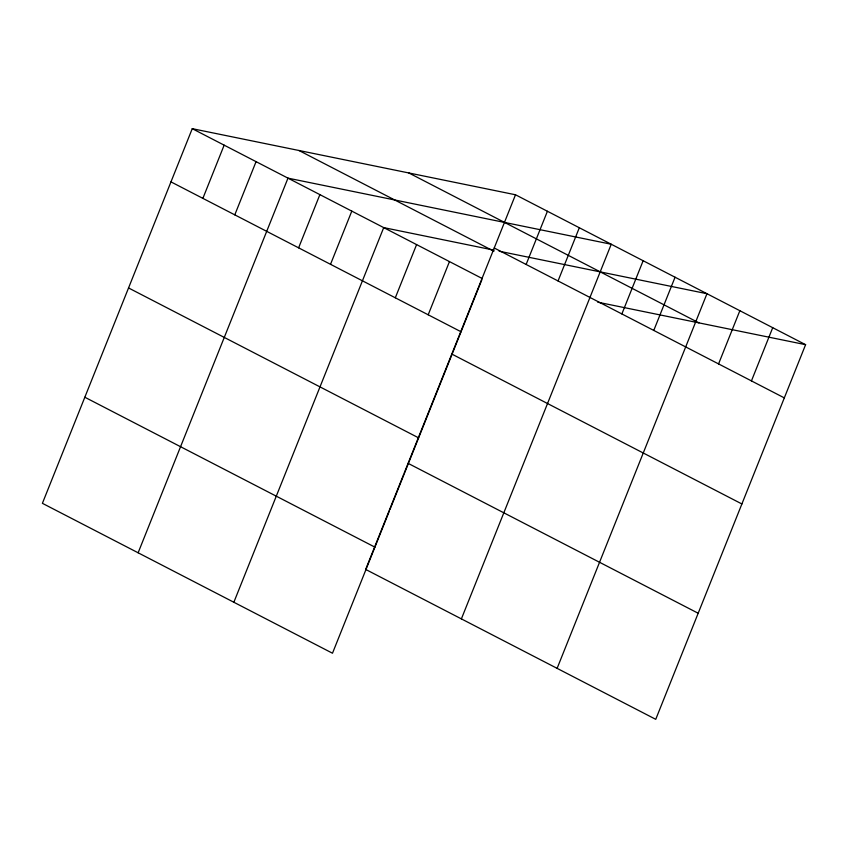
<?xml version="1.0" encoding="UTF-8"?>
<svg xmlns="http://www.w3.org/2000/svg" width="848" height="848" viewBox="0 0 848 848"><rect width="100%" height="100%" fill="white"/><g stroke="black" fill="none" stroke-linecap="round" stroke-linejoin="round"><path stroke-width="1.27" d="M515.51 194.775L365.658 569.421L655.748 719.327L805.6 344.68L515.51 194.775L192.252 128.673L42.4 503.32L332.49 653.225L389.497 510.719M202.884 198.358L224.158 145.156M234.79 214.851L256.064 161.65M138.129 552.79L287.981 178.144L611.238 244.245L461.386 618.892M298.613 247.839L319.887 194.627M330.519 264.322L351.803 211.12M233.857 602.26L383.709 227.614L494.13 250.192M395.306 297.807L416.591 244.606M428.187 314.799L449.461 261.587M389.974 509.51L404.061 474.297M404.549 473.078L481.855 279.787M526.131 264.459L547.416 211.258M558.048 280.953L579.322 227.752M621.87 313.94L643.144 260.728M653.776 330.423L675.061 277.222M557.115 668.362L706.967 293.715L499.133 251.209M718.563 363.909L739.848 310.707M751.445 380.9L772.719 327.688M597.755 302.185L805.6 344.68M408.831 172.96L698.922 322.865M494.225 247.976L784.315 397.892M298.92 150.478L493.907 251.241M192.252 128.673L482.342 278.579M170.967 181.875L461.068 331.78M451.793 354.051L741.894 503.966M128.546 287.949L418.636 437.865M408.089 463.337L698.18 613.252M84.832 397.235L374.922 547.151"/></g></svg>
